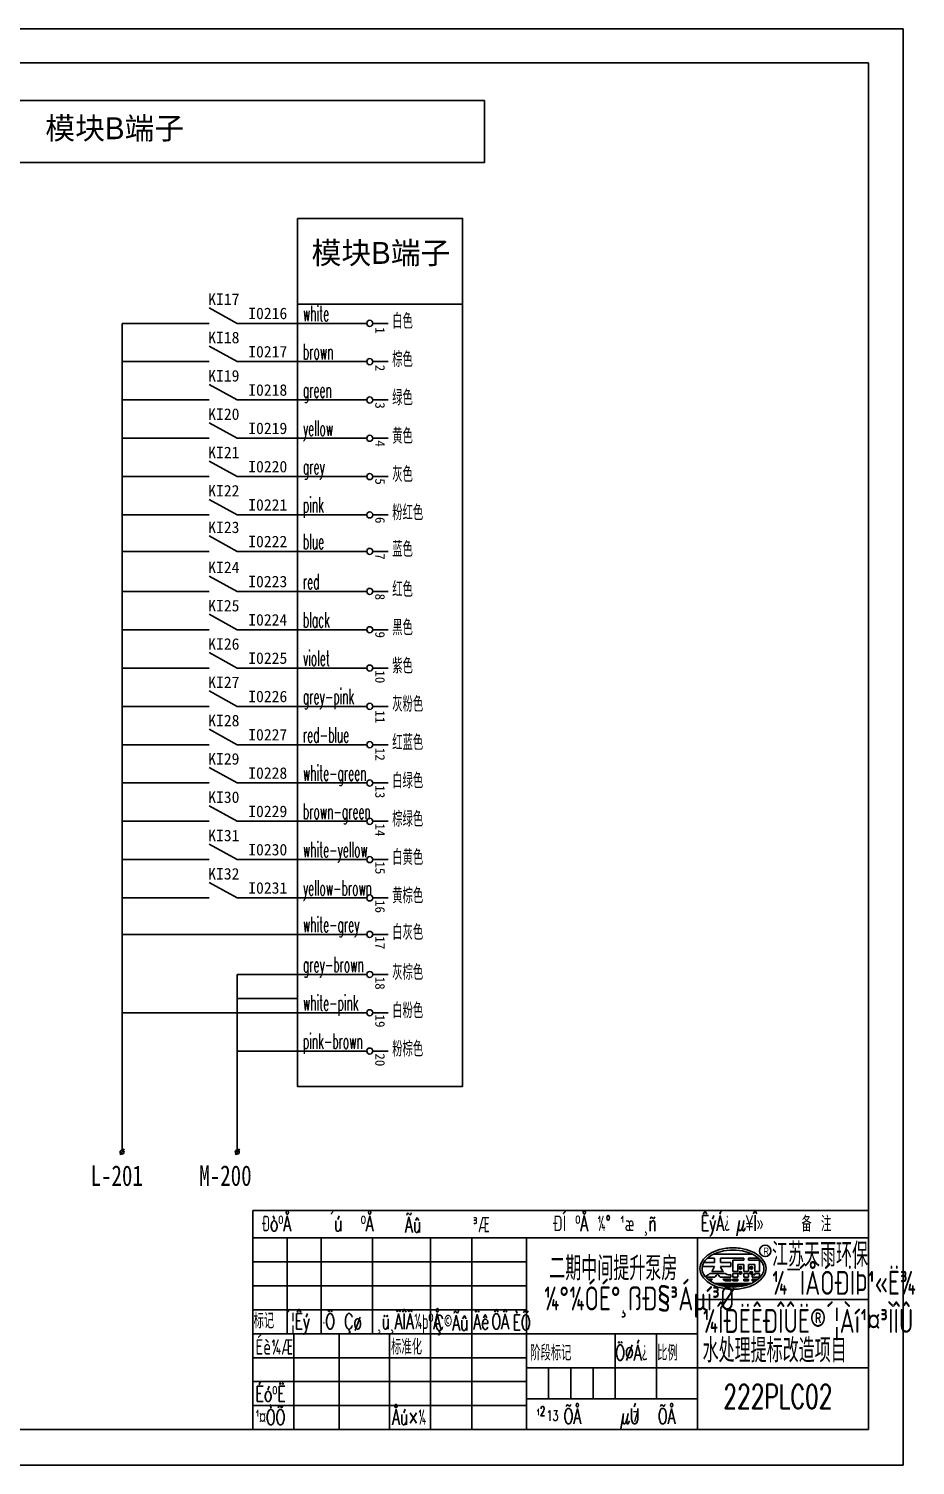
# Model space of a CAD drawing. Header units: millimetres. Extents: x 201 to 11482, y -7821 to 251.
# Drawn here: x 5335.1 to 5594.3, y -6997.4 to -6577.4 of the extents above; entities that cross this region are included whole.
import ezdxf
from ezdxf.enums import TextEntityAlignment as Align

# ---------------------------------------------------------------- set-up
doc = ezdxf.new("R2010")
doc.units = ezdxf.units.MM
doc.linetypes.add('CENTER2', pattern=[1.125, 0.75, -0.125, 0.125, -0.125])
doc.layers.add('LINE_THIN', color=2, linetype='Continuous')
doc.layers.add('TEXT', color=6, linetype='Continuous')
doc.layers.add('SECTION', color=3, linetype='CENTER2', lineweight=9)
doc.styles.add('HZ', font='txt', dxfattribs={"width": 0.67, "bigfont": 'hztxt'})
doc.styles.add('HZTXT', font='tssdeng.shx', dxfattribs={"width": 0.8, "bigfont": 'hztxt.shx'})

msp = doc.modelspace()

# ---------------------------------------------------------------- linework, layer by layer
for p, q in [((5018.517, -6587.409), (5580.621, -6587.409)), ((5580.621, -6587.409), (5580.621, -6986.953)), ((5396.077, -6663.542), (5387.903, -6659.028)), ((5461.974, -6657.942), (5413.678, -6657.942)), ((5387.903, -6663.542), (5362.384, -6663.542)), ((5362.384, -6663.542), (5362.384, -6905.845)), ((5433.942, -6663.542), (5396.077, -6663.542)), ((5435.734, -6663.542), (5440.214, -6663.542)), ((5396.077, -6674.741), (5387.903, -6670.226)), ((5387.903, -6674.741), (5362.384, -6674.741)), ((5433.942, -6674.741), (5396.077, -6674.741)), ((5435.734, -6674.741), (5440.214, -6674.741)), ((5396.077, -6685.939), (5387.903, -6681.425)), ((5387.903, -6685.939), (5362.384, -6685.939)), ((5433.942, -6685.939), (5396.077, -6685.939)), ((5435.734, -6685.939), (5440.214, -6685.939)), ((5396.077, -6697.138), (5387.903, -6692.624)), ((5387.903, -6697.138), (5362.384, -6697.138)), ((5433.942, -6697.138), (5396.077, -6697.138)), ((5435.734, -6697.138), (5440.214, -6697.138)), ((5396.077, -6708.337), (5387.903, -6703.823)), ((5387.903, -6708.337), (5362.384, -6708.337)), ((5433.942, -6708.337), (5396.077, -6708.337)), ((5435.734, -6708.337), (5440.214, -6708.337)), ((5396.077, -6719.536), (5387.903, -6715.022)), ((5387.903, -6719.536), (5362.384, -6719.536)), ((5433.942, -6719.536), (5396.077, -6719.536)), ((5435.734, -6719.536), (5440.214, -6719.536)), ((5396.077, -6730.224), (5387.903, -6725.71)), ((5387.903, -6730.224), (5362.384, -6730.224)), ((5433.942, -6730.224), (5396.077, -6730.224)), ((5435.734, -6730.224), (5440.214, -6730.224)), ((5396.077, -6741.934), (5387.903, -6737.42)), ((5387.903, -6741.934), (5362.384, -6741.934)), ((5433.942, -6741.934), (5396.077, -6741.934)), ((5435.734, -6741.934), (5440.214, -6741.934)), ((5396.077, -6753.133), (5387.903, -6748.618)), ((5387.903, -6753.133), (5362.384, -6753.133)), ((5433.942, -6753.133), (5396.077, -6753.133)), ((5435.734, -6753.133), (5440.214, -6753.133)), ((5396.077, -6764.331), (5387.903, -6759.817)), ((5387.903, -6764.331), (5362.384, -6764.331)), ((5433.942, -6764.331), (5396.077, -6764.331)), ((5435.734, -6764.331), (5440.214, -6764.331)), ((5396.077, -6775.53), (5387.903, -6771.016)), ((5387.903, -6775.53), (5362.384, -6775.53)), ((5433.942, -6775.53), (5396.077, -6775.53)), ((5435.734, -6775.53), (5440.214, -6775.53)), ((5396.077, -6786.729), (5387.903, -6782.215)), ((5387.903, -6786.729), (5362.384, -6786.729)), ((5433.942, -6786.729), (5396.077, -6786.729)), ((5435.734, -6786.729), (5440.214, -6786.729)), ((5396.077, -6797.928), (5387.903, -6793.414)), ((5387.903, -6797.928), (5362.384, -6797.928)), ((5433.942, -6797.928), (5396.077, -6797.928)), ((5435.734, -6797.928), (5440.214, -6797.928)), ((5396.077, -6809.127), (5387.903, -6804.613)), ((5387.903, -6809.127), (5362.384, -6809.127)), ((5433.942, -6809.127), (5396.077, -6809.127)), ((5435.734, -6809.127), (5440.214, -6809.127)), ((5396.077, -6820.326), (5387.903, -6815.812)), ((5387.903, -6820.326), (5362.384, -6820.326)), ((5433.942, -6820.326), (5396.077, -6820.326)), ((5435.734, -6820.326), (5440.214, -6820.326)), ((5396.077, -6831.524), (5387.903, -6827.01)), ((5387.903, -6831.524), (5362.384, -6831.524)), ((5433.942, -6831.524), (5396.077, -6831.524)), ((5435.734, -6831.524), (5440.214, -6831.524)), ((5433.942, -6842.212), (5362.384, -6842.212)), ((5435.734, -6842.212), (5440.214, -6842.212)), ((5433.942, -6853.922), (5396.077, -6853.922)), ((5396.077, -6853.922), (5396.077, -6905.845)), ((5435.734, -6853.922), (5440.214, -6853.922)), ((5396.077, -6860.977), (5413.678, -6860.977)), ((5433.942, -6865.121), (5362.384, -6865.121)), ((5435.734, -6865.121), (5440.214, -6865.121)), ((5433.942, -6876.32), (5396.077, -6876.32)), ((5435.734, -6876.32), (5440.214, -6876.32)), ((5434.838, -6886.623), (5413.678, -6886.623)), ((5413.678, -6886.623), (5461.974, -6886.623)), ((5362.991, -6904.875), (5361.862, -6906.666)), ((5396.684, -6904.871), (5395.555, -6906.662)), ((5530.621, -6986.953), (5530.621, -6930.953)), ((5532.546, -6938.092), (5535.603, -6938.092)), ((5532.546, -6938.092), (5535.603, -6938.092)), ((5533.574, -6936.889), (5535.603, -6936.889)), ((5533.574, -6936.889), (5535.603, -6936.889)), ((5535.377, -6935.686), (5546.659, -6935.686)), ((5535.377, -6935.686), (5546.659, -6935.686)), ((5535.603, -6938.092), (5535.603, -6936.889)), ((5535.603, -6938.092), (5535.603, -6936.889)), ((5537.408, -6938.092), (5537.408, -6936.889)), ((5537.408, -6936.889), (5544.207, -6936.889)), ((5537.408, -6938.092), (5537.408, -6936.889)), ((5537.408, -6936.889), (5544.207, -6936.889)), ((5537.408, -6938.092), (5540.416, -6938.092)), ((5537.408, -6938.092), (5540.416, -6938.092)), ((5540.416, -6939.296), (5540.416, -6938.092)), ((5540.416, -6939.296), (5540.416, -6938.092)), ((5541.018, -6940.761), (5541.018, -6937.491)), ((5541.018, -6937.491), (5544.207, -6937.491)), ((5541.018, -6940.761), (5541.018, -6937.491)), ((5541.018, -6937.491), (5544.207, -6937.491)), ((5544.207, -6937.491), (5544.207, -6936.889)), ((5544.207, -6937.491), (5544.207, -6936.889)), ((5545.59, -6937.491), (5545.59, -6936.889)), ((5545.59, -6936.889), (5548.462, -6936.889)), ((5545.59, -6937.491), (5545.59, -6936.889)), ((5545.59, -6936.889), (5548.462, -6936.889)), ((5545.59, -6937.491), (5548.779, -6937.491)), ((5545.59, -6937.491), (5548.779, -6937.491)), ((5548.779, -6940.761), (5548.779, -6937.491)), ((5548.779, -6940.761), (5548.779, -6937.491)), ((5532.05, -6939.296), (5535.603, -6939.296)), ((5532.05, -6939.296), (5535.603, -6939.296)), ((5533.092, -6942.414), (5535.738, -6942.414)), ((5533.092, -6942.414), (5535.738, -6942.414)), ((5534.227, -6941.363), (5538.844, -6941.363)), ((5534.227, -6941.363), (5538.844, -6941.363)), ((5534.794, -6940.761), (5538.221, -6940.761)), ((5534.794, -6940.761), (5538.221, -6940.761)), ((5537.31, -6942.414), (5540.416, -6942.414)), ((5537.31, -6942.414), (5540.416, -6942.414)), ((5537.408, -6939.296), (5540.416, -6939.296)), ((5537.432, -6939.607), (5537.408, -6939.296)), ((5537.408, -6939.296), (5540.416, -6939.296)), ((5537.432, -6939.607), (5537.408, -6939.296)), ((5539.689, -6941.702), (5540.416, -6941.702)), ((5539.689, -6941.702), (5540.416, -6941.702)), ((5540.416, -6942.414), (5540.416, -6941.702)), ((5540.416, -6942.414), (5540.416, -6941.702)), ((5541.018, -6940.761), (5542.402, -6940.761)), ((5541.018, -6940.761), (5542.402, -6940.761)), ((5541.018, -6941.363), (5542.402, -6941.363)), ((5541.018, -6942.414), (5541.018, -6941.363)), ((5541.018, -6941.363), (5542.402, -6941.363)), ((5541.018, -6942.414), (5541.018, -6941.363)), ((5541.018, -6942.414), (5542.402, -6942.414)), ((5541.018, -6942.414), (5542.402, -6942.414)), ((5542.402, -6940.761), (5542.402, -6938.694)), ((5542.402, -6938.694), (5544.207, -6938.694)), ((5542.402, -6940.761), (5542.402, -6938.694)), ((5542.402, -6938.694), (5544.207, -6938.694)), ((5542.402, -6942.414), (5542.402, -6941.363)), ((5542.402, -6942.414), (5542.402, -6941.363)), ((5544.207, -6940.761), (5544.207, -6938.694)), ((5544.207, -6940.761), (5544.207, -6938.694)), ((5544.207, -6940.761), (5545.59, -6940.761)), ((5544.207, -6940.761), (5545.59, -6940.761)), ((5544.207, -6941.363), (5545.59, -6941.363)), ((5544.207, -6942.414), (5544.207, -6941.363)), ((5544.207, -6941.363), (5545.59, -6941.363)), ((5544.207, -6942.414), (5544.207, -6941.363)), ((5544.207, -6942.414), (5545.59, -6942.414)), ((5544.207, -6942.414), (5545.59, -6942.414)), ((5545.59, -6938.694), (5547.395, -6938.694)), ((5545.59, -6940.761), (5545.59, -6938.694)), ((5545.59, -6938.694), (5547.395, -6938.694)), ((5545.59, -6940.761), (5545.59, -6938.694)), ((5545.59, -6942.414), (5545.59, -6941.363)), ((5545.59, -6942.414), (5545.59, -6941.363)), ((5546.644, -6941.702), (5547.395, -6941.702)), ((5546.644, -6941.702), (5546.644, -6942.414)), ((5546.644, -6941.702), (5547.395, -6941.702)), ((5546.644, -6941.702), (5546.644, -6942.414)), ((5546.644, -6942.414), (5548.944, -6942.414)), ((5546.644, -6942.414), (5548.944, -6942.414)), ((5547.395, -6940.761), (5547.395, -6938.694)), ((5547.395, -6940.761), (5547.395, -6938.694)), ((5547.395, -6940.761), (5548.779, -6940.761)), ((5547.395, -6940.761), (5548.779, -6940.761)), ((5547.395, -6941.702), (5547.395, -6941.363)), ((5547.395, -6941.363), (5548.779, -6941.363)), ((5547.395, -6941.702), (5547.395, -6941.363)), ((5547.395, -6941.363), (5548.779, -6941.363)), ((5548.779, -6942.594), (5548.779, -6941.363)), ((5548.779, -6942.594), (5548.779, -6941.363)), ((5533.697, -6943.016), (5535.062, -6943.016)), ((5533.697, -6943.016), (5535.062, -6943.016)), ((5535.604, -6944.219), (5546.431, -6944.219)), ((5535.604, -6944.219), (5546.431, -6944.219)), ((5536.319, -6944.52), (5545.717, -6944.52)), ((5536.319, -6944.52), (5545.717, -6944.52)), ((5538.03, -6943.016), (5540.416, -6943.016)), ((5538.03, -6943.016), (5540.416, -6943.016)), ((5538.321, -6945.062), (5543.715, -6945.062)), ((5538.321, -6945.062), (5543.715, -6945.062)), ((5539.123, -6943.507), (5540.416, -6943.507)), ((5539.123, -6943.507), (5540.416, -6943.507)), ((5540.416, -6943.507), (5540.416, -6943.016)), ((5540.416, -6943.507), (5540.416, -6943.016)), ((5541.018, -6943.507), (5541.018, -6943.016)), ((5541.018, -6943.016), (5542.402, -6943.016)), ((5541.018, -6943.507), (5541.018, -6943.016)), ((5541.018, -6943.016), (5542.402, -6943.016)), ((5541.018, -6943.507), (5542.402, -6943.507)), ((5541.018, -6943.507), (5542.402, -6943.507)), ((5542.402, -6943.507), (5542.402, -6943.016)), ((5542.402, -6943.507), (5542.402, -6943.016)), ((5544.207, -6943.507), (5544.207, -6943.016)), ((5544.207, -6943.016), (5545.59, -6943.016)), ((5544.207, -6943.507), (5544.207, -6943.016)), ((5544.207, -6943.016), (5545.59, -6943.016)), ((5544.207, -6943.507), (5545.59, -6943.507)), ((5544.207, -6943.507), (5545.59, -6943.507)), ((5545.59, -6943.507), (5545.59, -6943.016)), ((5545.59, -6943.507), (5545.59, -6943.016)), ((5546.644, -6943.016), (5546.644, -6943.507)), ((5546.644, -6943.016), (5548.338, -6943.016)), ((5546.644, -6943.016), (5546.644, -6943.507)), ((5546.644, -6943.016), (5548.338, -6943.016)), ((5546.644, -6943.507), (5547.699, -6943.507)), ((5546.644, -6943.507), (5547.699, -6943.507)), ((5580.621, -6948.953), (5530.621, -6948.953)), ((5580.621, -6948.953), (5530.621, -6948.953)), ((5580.621, -6968.953), (5530.621, -6968.953))]:
    msp.add_line(p, q)
at = {"color": 0}
for p, q in [((5400.621, -6922.953), (5580.621, -6922.953)), ((5400.621, -6922.953), (5580.621, -6922.953)), ((5400.621, -6930.953), (5580.621, -6930.953)), ((5400.621, -6930.953), (5580.621, -6930.953)), ((5400.621, -6958.953), (5530.621, -6958.953)), ((5400.621, -6958.953), (5530.621, -6958.953)), ((5480.621, -6968.953), (5530.621, -6968.953)), ((5480.621, -6968.953), (5530.621, -6968.953)), ((5480.621, -6977.953), (5530.621, -6977.953)), ((5480.621, -6977.953), (5530.621, -6977.953))]:
    msp.add_line(p, q, dxfattribs=at)
at = {"linetype": 'Continuous'}
msp.add_line((5580.621, -6948.953), (5530.621, -6948.953), dxfattribs=at)
for points in [[(5099.274, -6598.418), (5468.356, -6598.418), (5468.356, -6616.539), (5099.274, -6616.539)], [(5413.678, -6632.878), (5461.974, -6632.878), (5461.974, -6886.623), (5413.678, -6886.623)]]:
    msp.add_lwpolyline(points, close=True)
for points in [[(5550.679, -6939.897, 0.1452621), (5550.055, -6937.792, 0.1071711), (5547.895, -6935.654, 0.0774043), (5544.913, -6934.35, 0.0645214), (5541.018, -6933.846, 0.0645214), (5537.123, -6934.35, 0.0774043), (5534.141, -6935.654, 0.1071711), (5531.981, -6937.792, 0.1452621), (5531.356, -6939.897, 0.1452621), (5531.981, -6942.002, 0.1071711), (5534.141, -6944.14, 0.0774043), (5537.123, -6945.444, 0.0645214), (5541.018, -6945.949, 0.0645214), (5544.913, -6945.444, 0.0774043), (5547.895, -6944.14, 0.1071711), (5550.055, -6942.002, 0.1452621)], [(5550.679, -6939.897, 0.1452621), (5550.055, -6937.792, 0.1071711), (5547.895, -6935.654, 0.0774043), (5544.913, -6934.35, 0.0645214), (5541.018, -6933.846, 0.0645214), (5537.123, -6934.35, 0.0774043), (5534.141, -6935.654, 0.1071711), (5531.981, -6937.792, 0.1452621), (5531.356, -6939.897, 0.1452621), (5531.981, -6942.002, 0.1071711), (5534.141, -6944.14, 0.0774043), (5537.123, -6945.444, 0.0645214), (5541.018, -6945.949, 0.0645214), (5544.913, -6945.444, 0.0774043), (5547.895, -6944.14, 0.1071711), (5550.055, -6942.002, 0.1452621)], [(5550.043, -6939.897, 0.1452621), (5549.521, -6938.139, 0.1071711), (5547.553, -6936.192, 0.0774043), (5544.75, -6934.966, 0.0645214), (5541.018, -6934.482, 0.0645214), (5537.285, -6934.966, 0.0774043), (5534.483, -6936.192, 0.1071711), (5532.515, -6938.139, 0.1452621), (5531.993, -6939.897, 0.1452621), (5532.515, -6941.655, 0.1071711), (5534.483, -6943.603, 0.0774043), (5537.285, -6944.828, 0.0645214), (5541.018, -6945.312, 0.0645214), (5544.75, -6944.828, 0.0774043), (5547.553, -6943.603, 0.1071711), (5549.521, -6941.655, 0.1452621)], [(5550.043, -6939.897, 0.1452621), (5549.521, -6938.139, 0.1071711), (5547.553, -6936.192, 0.0774043), (5544.75, -6934.966, 0.0645214), (5541.018, -6934.482, 0.0645214), (5537.285, -6934.966, 0.0774043), (5534.483, -6936.192, 0.1071711), (5532.515, -6938.139, 0.1452621), (5531.993, -6939.897, 0.1452621), (5532.515, -6941.655, 0.1071711), (5534.483, -6943.603, 0.0774043), (5537.285, -6944.828, 0.0645214), (5541.018, -6945.312, 0.0645214), (5544.75, -6944.828, 0.0774043), (5547.553, -6943.603, 0.1071711), (5549.521, -6941.655, 0.1452621)]]:
    msp.add_lwpolyline(points, format="xyb", close=True)
for centre, radius in [((5434.838, -6663.542), 0.896), ((5434.838, -6674.741), 0.896), ((5434.838, -6685.939), 0.896), ((5434.838, -6697.138), 0.896), ((5434.838, -6708.337), 0.896), ((5434.838, -6719.536), 0.896), ((5434.838, -6730.224), 0.896), ((5434.838, -6741.934), 0.896), ((5434.838, -6753.133), 0.896), ((5434.838, -6764.331), 0.896), ((5434.838, -6775.53), 0.896), ((5434.838, -6786.729), 0.896), ((5434.838, -6797.928), 0.896), ((5434.838, -6809.127), 0.896), ((5434.838, -6820.326), 0.896), ((5434.838, -6831.524), 0.896), ((5434.838, -6842.212), 0.896), ((5434.838, -6853.922), 0.896), ((5434.838, -6865.121), 0.896), ((5434.838, -6876.32), 0.896), ((5362.384, -6905.849), 0.591), ((5396.077, -6905.845), 0.591), ((5550.457, -6934.73), 1.666), ((5550.457, -6934.73), 1.666), ((5543.187, -6939.711), 0.1), ((5543.187, -6939.711), 0.1), ((5543.187, -6941.113), 0.1), ((5543.187, -6941.113), 0.1), ((5546.394, -6939.711), 0.1), ((5546.394, -6939.711), 0.1), ((5546.394, -6941.113), 0.1), ((5546.394, -6941.113), 0.1)]:
    msp.add_circle(centre, radius)
for centre, radius, start, end in [((5530.92, -6937.68), 4.95, 293.80566, 311.92468), ((5530.92, -6937.68), 4.95, 293.80566, 311.92468), ((5530.92, -6937.68), 4.95, 321.503, 340.95126), ((5530.92, -6937.68), 4.95, 321.503, 340.95126), ((5530.92, -6937.68), 6.755, 315.50262, 325.59469), ((5530.92, -6937.68), 6.755, 315.50262, 325.59469), ((5542.388, -6937.07), 7.372, 216.90779, 226.46812), ((5542.388, -6937.07), 7.372, 216.90779, 226.46812), ((5542.388, -6937.07), 5.567, 207.10998, 221.53659), ((5542.388, -6937.07), 5.567, 207.10998, 221.53659), ((5542.388, -6937.07), 5.567, 230.45944, 231.79763), ((5542.388, -6937.07), 5.567, 230.45944, 231.79763), ((5539.689, -6940.499), 1.203, 231.79763, 270), ((5539.689, -6940.499), 1.203, 231.79763, 270), ((5530.92, -6937.68), 6.755, 300.38393, 307.81943), ((5530.92, -6937.68), 6.755, 300.38393, 307.81943), ((5542.388, -6937.07), 7.372, 233.7656, 238.04867), ((5542.388, -6937.07), 7.372, 233.7656, 238.04867), ((5539.123, -6942.304), 1.203, 238.04867, 270), ((5539.123, -6942.304), 1.203, 238.04867, 270)]:
    msp.add_arc(centre, radius, start, end)
for p in [(5543.187, -6939.711), (5543.187, -6939.711), (5543.187, -6941.113), (5543.187, -6941.113), (5546.394, -6939.711), (5546.394, -6939.711), (5546.394, -6941.113), (5546.394, -6941.113)]:
    msp.add_point(p)
at = {"layer": 'LINE_THIN'}
for p, q in [((4993.517, -6577.409), (5590.825, -6577.409)), ((5590.825, -6577.409), (5590.825, -6997.409)), ((5590.825, -6997.409), (4993.517, -6997.409))]:
    msp.add_line(p, q, dxfattribs=at)
for centre in [(5543.187, -6939.711), (5543.187, -6939.711), (5543.187, -6941.113), (5543.187, -6941.113), (5546.394, -6939.711), (5546.394, -6939.711), (5546.394, -6941.113), (5546.394, -6941.113)]:
    msp.add_circle(centre, 0.401, dxfattribs=at)
at = {"layer": 'TEXT', "color": 0}
for p, q in [((5400.621, -6922.953), (5580.621, -6922.953)), ((5400.621, -6922.953), (5400.621, -6986.953)), ((5400.621, -6922.953), (5400.621, -6986.953)), ((5400.621, -6922.953), (5400.621, -6986.953)), ((5400.621, -6930.953), (5580.621, -6930.953)), ((5410.621, -6958.953), (5410.621, -6930.953)), ((5410.621, -6958.953), (5410.621, -6930.953)), ((5410.621, -6958.953), (5410.621, -6930.953)), ((5420.621, -6958.953), (5420.621, -6930.953)), ((5420.621, -6958.953), (5420.621, -6930.953)), ((5420.621, -6958.953), (5420.621, -6930.953)), ((5435.621, -6958.953), (5435.621, -6930.953)), ((5435.621, -6958.953), (5435.621, -6930.953)), ((5435.621, -6958.953), (5435.621, -6930.953)), ((5452.621, -6986.953), (5452.621, -6930.953)), ((5452.621, -6986.953), (5452.621, -6930.953)), ((5452.621, -6986.953), (5452.621, -6930.953)), ((5464.621, -6986.953), (5464.621, -6930.953)), ((5464.621, -6986.953), (5464.621, -6930.953)), ((5464.621, -6986.953), (5464.621, -6930.953)), ((5480.621, -6986.953), (5480.621, -6930.953)), ((5480.621, -6986.953), (5480.621, -6930.953)), ((5480.621, -6986.953), (5480.621, -6930.953)), ((5400.621, -6937.953), (5480.621, -6937.953)), ((5400.621, -6937.953), (5480.621, -6937.953)), ((5400.621, -6937.953), (5480.621, -6937.953)), ((5400.621, -6944.953), (5480.621, -6944.953)), ((5400.621, -6944.953), (5480.621, -6944.953)), ((5400.621, -6944.953), (5480.621, -6944.953)), ((5400.621, -6951.953), (5480.621, -6951.953)), ((5400.621, -6951.953), (5480.621, -6951.953)), ((5400.621, -6951.953), (5480.621, -6951.953)), ((5412.621, -6986.953), (5412.621, -6958.953)), ((5412.621, -6986.953), (5412.621, -6958.953)), ((5412.621, -6986.953), (5412.621, -6958.953)), ((5425.836, -6987.088), (5425.836, -6958.953)), ((5425.836, -6987.088), (5425.836, -6958.953)), ((5425.836, -6987.088), (5425.836, -6958.953)), ((5440.621, -6986.953), (5440.621, -6958.953)), ((5440.621, -6986.953), (5440.621, -6958.953)), ((5440.621, -6986.953), (5440.621, -6958.953)), ((5506.621, -6977.953), (5506.621, -6958.953)), ((5506.621, -6977.953), (5506.621, -6958.953)), ((5518.621, -6977.953), (5518.621, -6958.953)), ((5518.621, -6977.953), (5518.621, -6958.953)), ((5400.621, -6965.953), (5480.621, -6965.953)), ((5400.621, -6965.953), (5480.621, -6965.953)), ((5400.621, -6965.953), (5480.621, -6965.953)), ((5487.121, -6977.953), (5487.121, -6968.953)), ((5487.121, -6977.953), (5487.121, -6968.953)), ((5493.621, -6977.953), (5493.621, -6968.953)), ((5493.621, -6977.953), (5493.621, -6968.953)), ((5500.121, -6977.953), (5500.121, -6968.953)), ((5500.121, -6977.953), (5500.121, -6968.953)), ((5400.621, -6972.953), (5480.621, -6972.953)), ((5400.621, -6972.953), (5480.621, -6972.953)), ((5400.621, -6972.953), (5480.621, -6972.953)), ((5400.621, -6979.953), (5480.621, -6979.953)), ((5400.621, -6979.953), (5480.621, -6979.953)), ((5400.621, -6979.953), (5480.621, -6979.953)), ((5580.621, -6986.953), (5018.517, -6986.953)), ((5580.621, -6986.953), (5400.621, -6986.953))]:
    msp.add_line(p, q, dxfattribs=at)
at = {"layer": 'TEXT'}
for p, q in [((5400.621, -6958.953), (5530.621, -6958.953)), ((5506.621, -6977.953), (5506.621, -6958.953)), ((5518.621, -6977.953), (5518.621, -6958.953)), ((5480.621, -6968.953), (5530.621, -6968.953)), ((5487.121, -6977.953), (5487.121, -6968.953)), ((5493.621, -6977.953), (5493.621, -6968.953)), ((5500.121, -6977.953), (5500.121, -6968.953)), ((5480.621, -6977.953), (5530.621, -6977.953))]:
    msp.add_line(p, q, dxfattribs=at)

# ---------------------------------------------------------------- texts
at = {"color": 6, "linetype": 'ByBlock', "ltscale": 10, "width": 0.75}
for s, p in [('L-201', (5353.175, -6915.735)), ('M-200', (5384.973, -6915.72))]:
    msp.add_text(s, height=6, dxfattribs=at).set_placement(p)
at = {"color": 6, "char_height": 8, "width": 54.3121, "attachment_point": 1}
for insert in [(5339.943, -6603.3), (5417.785, -6639.747)]:
    msp.add_mtext('{\\fËÎÌå|b0|i0|c134|p2;\\H0.8x;模块B端子}', dxfattribs=dict(at, insert=insert))
at = {"color": 6, "linetype": 'ByBlock', "ltscale": 10, "char_height": 3.36, "width": 0.09421, "attachment_point": 1}
for s, insert in [('KI17', (5387.573, -6654.811)), ('I0216', (5399.273, -6658.953)), ('KI18', (5387.573, -6666.01)), ('I0217', (5399.273, -6670.152)), ('KI19', (5387.573, -6677.209)), ('I0218', (5399.273, -6681.351)), ('KI20', (5387.573, -6688.407)), ('I0219', (5399.273, -6692.55)), ('KI21', (5387.573, -6699.606)), ('I0220', (5399.273, -6703.749)), ('KI22', (5387.573, -6710.805)), ('I0221', (5399.273, -6714.948)), ('KI23', (5387.573, -6721.493)), ('I0222', (5399.273, -6725.635)), ('KI24', (5387.573, -6733.203)), ('I0223', (5399.273, -6737.345)), ('KI25', (5387.573, -6744.402)), ('I0224', (5399.273, -6748.544)), ('KI26', (5387.573, -6755.601)), ('I0225', (5399.273, -6759.743)), ('KI27', (5387.573, -6766.799)), ('I0226', (5399.273, -6770.942)), ('KI28', (5387.573, -6777.998)), ('I0227', (5399.273, -6782.141)), ('KI29', (5387.573, -6789.197)), ('I0228', (5399.273, -6793.339)), ('KI30', (5387.573, -6800.396)), ('I0229', (5399.273, -6804.538)), ('KI31', (5387.573, -6811.595)), ('I0230', (5399.273, -6815.737)), ('KI32', (5387.573, -6822.794)), ('I0231', (5399.273, -6826.936))]:
    msp.add_mtext(s, dxfattribs=dict(at, insert=insert))
at = {"char_height": 2.8, "width": 5.0353, "attachment_point": 1, "rotation": 270}
for s, insert in [('1', (5439.228, -6664.684)), ('2', (5439.228, -6675.645)), ('3', (5439.228, -6686.617)), ('4', (5439.228, -6697.736)), ('5', (5439.228, -6708.849)), ('6', (5439.228, -6720.149)), ('7', (5439.228, -6730.735)), ('8', (5439.228, -6742.565)), ('9', (5439.228, -6753.634)), ('10', (5439.228, -6764.978)), ('11', (5439.228, -6776.673)), ('12', (5439.228, -6787.634)), ('13', (5439.228, -6798.605)), ('14', (5439.228, -6809.724)), ('15', (5439.228, -6820.837)), ('16', (5439.228, -6832.137)), ('17', (5439.228, -6842.723)), ('18', (5439.228, -6854.554)), ('19', (5439.228, -6865.622)), ('20', (5439.228, -6876.966))]:
    msp.add_mtext(s, dxfattribs=dict(at, insert=insert))
at = {"layer": 'LINE_THIN', "style": 'HZTXT'}
msp.add_text('R', height=2.139, dxfattribs=at).set_placement((5549.834, -6935.874))
msp.add_text('R', height=2.139, dxfattribs=at).set_placement((5549.834, -6935.874))
at = {"layer": 'SECTION', "color": 3, "style": 'HZ', "width": 0.67}
for s, height, p in [('江苏天雨环保', 6.9881, (5552.42, -6939.346)), ('二期中间提升泵房', 6.9881, (5487.301, -6943.349)), ('¼¯ÍÅÓÐÏÞ¹«Ë¾', 6.98805, (5552.351, -6947.57)), ('¼¯ÍÅÓÐÏÞ¹«Ë¾', 6.98805, (5552.351, -6947.57)), ('¼°¼ÓÉ°¸ßÐ§³Áµí³Ø', 6.98805, (5485.668, -6952.135)), ('¼ÎÐËÊÐÎÛË®´¦Àí¹¤³ÌÎÛ', 6.98805, (5532.09, -6958.708)), ('¼ÎÐËÊÐÎÛË®´¦Àí¹¤³ÌÎÛ', 6.98805, (5532.09, -6958.708)), ('水处理提标改造项目', 6.9881, (5532.133, -6967.35)), ('222PLC02', 6.9881, (5538.197, -6980.811))]:
    msp.add_text(s, height=height, dxfattribs=at).set_placement(p)
at = {"layer": 'TEXT', "style": 'HZ'}
for s, width, p in [('white', 0.5, (5415.302, -6662.881)), ('白色', 0.67, (5441.398, -6665.13)), ('brown', 0.5, (5415.302, -6674.079)), ('棕色', 0.67, (5441.398, -6676.329)), ('green', 0.5, (5415.302, -6685.278)), ('绿色', 0.67, (5441.398, -6687.528)), ('yellow', 0.5, (5415.302, -6696.477)), ('黄色', 0.67, (5441.398, -6698.727)), ('grey', 0.5, (5415.302, -6707.676)), ('灰色', 0.67, (5441.398, -6709.926)), ('pink', 0.5, (5415.302, -6718.875)), ('粉红色', 0.67, (5441.398, -6721.125)), ('blue', 0.5, (5415.302, -6729.563)), ('蓝色', 0.67, (5441.398, -6731.812)), ('red', 0.5, (5415.302, -6741.272)), ('红色', 0.67, (5441.398, -6743.522)), ('black', 0.5, (5415.302, -6752.471)), ('黑色', 0.67, (5441.398, -6754.721)), ('violet', 0.5, (5415.302, -6763.67)), ('紫色', 0.67, (5441.398, -6765.92)), ('grey-pink', 0.5, (5415.302, -6774.869)), ('灰粉色', 0.67, (5441.398, -6777.119)), ('red-blue', 0.5, (5415.302, -6786.068)), ('红蓝色', 0.67, (5441.398, -6788.318)), ('white-green', 0.5, (5415.302, -6797.267)), ('白绿色', 0.67, (5441.398, -6799.516)), ('brown-green', 0.5, (5415.302, -6808.466)), ('棕绿色', 0.67, (5441.398, -6810.715)), ('white-yellow', 0.5, (5415.302, -6819.664)), ('白黄色', 0.67, (5441.398, -6821.914)), ('yellow-brown', 0.5, (5415.302, -6830.863)), ('黄棕色', 0.67, (5441.398, -6833.113)), ('white-grey', 0.5, (5415.302, -6841.551)), ('白灰色', 0.67, (5441.398, -6843.801)), ('grey-brown', 0.5, (5415.302, -6853.261)), ('灰棕色', 0.67, (5441.398, -6855.511)), ('white-pink', 0.5, (5415.302, -6864.46)), ('白粉色', 0.67, (5441.398, -6866.71)), ('pink-brown', 0.5, (5415.302, -6875.659)), ('粉棕色', 0.67, (5441.398, -6877.908)), ('标记', 0.67, (5400.838, -6957.422)), ('´¦Êý', 0.67, (5410.692, -6957.57)), ('´¦Êý', 0.67, (5410.692, -6957.57)), ('´¦Êý', 0.67, (5410.692, -6957.57)), ('·Ö Çø', 0.67, (5421.004, -6957.57)), ('·Ö Çø', 0.67, (5421.004, -6957.57)), ('·Ö Çø', 0.67, (5421.004, -6957.57)), ('¸ü¸ÄÎÄ¼þºÅ', 0.67, (5436.993, -6957.57)), ('¸ü¸ÄÎÄ¼þºÅ', 0.67, (5436.993, -6957.57)), ('¸ü¸ÄÎÄ¼þºÅ', 0.67, (5436.993, -6957.57)), ('Ç©Ãû', 0.67, (5453.77, -6957.983)), ('Ç©Ãû', 0.67, (5453.77, -6957.983)), ('Ç©Ãû', 0.67, (5453.77, -6957.983)), ('Äê', 0.67, (5465.077, -6957.691)), ('Äê', 0.67, (5465.077, -6957.691)), ('Äê', 0.67, (5465.077, -6957.691)), ('ÔÂ', 0.67, (5470.403, -6957.614)), ('ÔÂ', 0.67, (5470.403, -6957.614)), ('ÔÂ', 0.67, (5470.403, -6957.614)), ('ÈÕ', 0.67, (5476.587, -6957.922)), ('Éè¼Æ', 0.67, (5401.426, -6965.063)), ('Éè¼Æ', 0.67, (5401.426, -6965.063)), ('Éè¼Æ', 0.67, (5401.426, -6965.063)), ('阶段标记', 0.67, (5481.724, -6966.789)), ('ÖØÁ¿', 0.67, (5506.614, -6966.736)), ('ÖØÁ¿', 0.67, (5506.614, -6966.736)), ('ÖØÁ¿', 0.67, (5506.614, -6966.736)), ('比例', 0.67, (5518.825, -6966.809)), ('ÉóºË', 0.67, (5401.426, -6978.798)), ('ÉóºË', 0.67, (5401.426, -6978.798)), ('ÉóºË', 0.67, (5401.426, -6978.798)), ('¹¤ÒÕ', 0.67, (5401.426, -6985.624)), ('¹¤ÒÕ', 0.67, (5401.426, -6985.624)), ('¹¤ÒÕ', 0.67, (5401.426, -6985.624)), ('Åú×¼', 0.67, (5441.335, -6985.553)), ('¹²  ÕÅ', 0.67, (5483.505, -6985.276)), ('µÚ  ÕÅ', 0.67, (5508.138, -6985.276))]:
    msp.add_text(s, height=4.5, dxfattribs=dict(at, width=width)).set_placement(p)
at = {"layer": 'TEXT', "style": 'HZ', "width": 0.67}
for s, p in [('ÐòºÅ', (5407.599, -6928.974)), ('ÐòºÅ', (5407.599, -6928.974)), ('ÐòºÅ', (5407.599, -6928.974)), ('Ãû     ³Æ', (5457.538, -6929.308)), ('Ãû     ³Æ', (5457.538, -6929.308)), ('Ãû     ³Æ', (5457.538, -6929.308)), ('ÐÍ ºÅ ¼° ¹æ ¸ñ', (5503.539, -6928.916)), ('ÐÍ ºÅ ¼° ¹æ ¸ñ', (5503.539, -6928.916)), ('ÐÍ ºÅ ¼° ¹æ ¸ñ', (5503.539, -6928.916)), ('ÊýÁ¿', (5535.91, -6928.893)), ('ÊýÁ¿', (5535.91, -6928.893)), ('ÊýÁ¿', (5535.91, -6928.893)), ('µ¥Î»', (5546, -6928.832)), ('µ¥Î»', (5546, -6928.832)), ('µ¥Î»', (5546, -6928.832)), ('备 注', (5565.39, -6929.077))]:
    msp.add_text(s, height=4.5, dxfattribs=at).set_placement(p, align=Align.CENTER)
msp.add_text('´ú  ºÅ', height=4.5, dxfattribs=at).set_placement((5435.985, -6928.974), align=Align.RIGHT)
msp.add_text('´ú  ºÅ', height=4.5, dxfattribs=at).set_placement((5435.985, -6928.974), align=Align.RIGHT)
msp.add_text('´ú  ºÅ', height=4.5, dxfattribs=at).set_placement((5435.985, -6928.974), align=Align.RIGHT)
at = {"layer": 'TEXT', "color": 0, "style": 'HZ', "width": 0.67}
for s, height, p in [('标准化', 4.5, (5441.059, -6965.057)), ('Åú×¼', 4.5, (5441.335, -6985.553)), ('Åú×¼', 4.5, (5441.335, -6985.553)), ('13', 3, (5486.526, -6984.403)), ('7', 3, (5511.654, -6984.711))]:
    msp.add_text(s, height=height, dxfattribs=at).set_placement(p)

doc.saveas('drawing.dxf')
